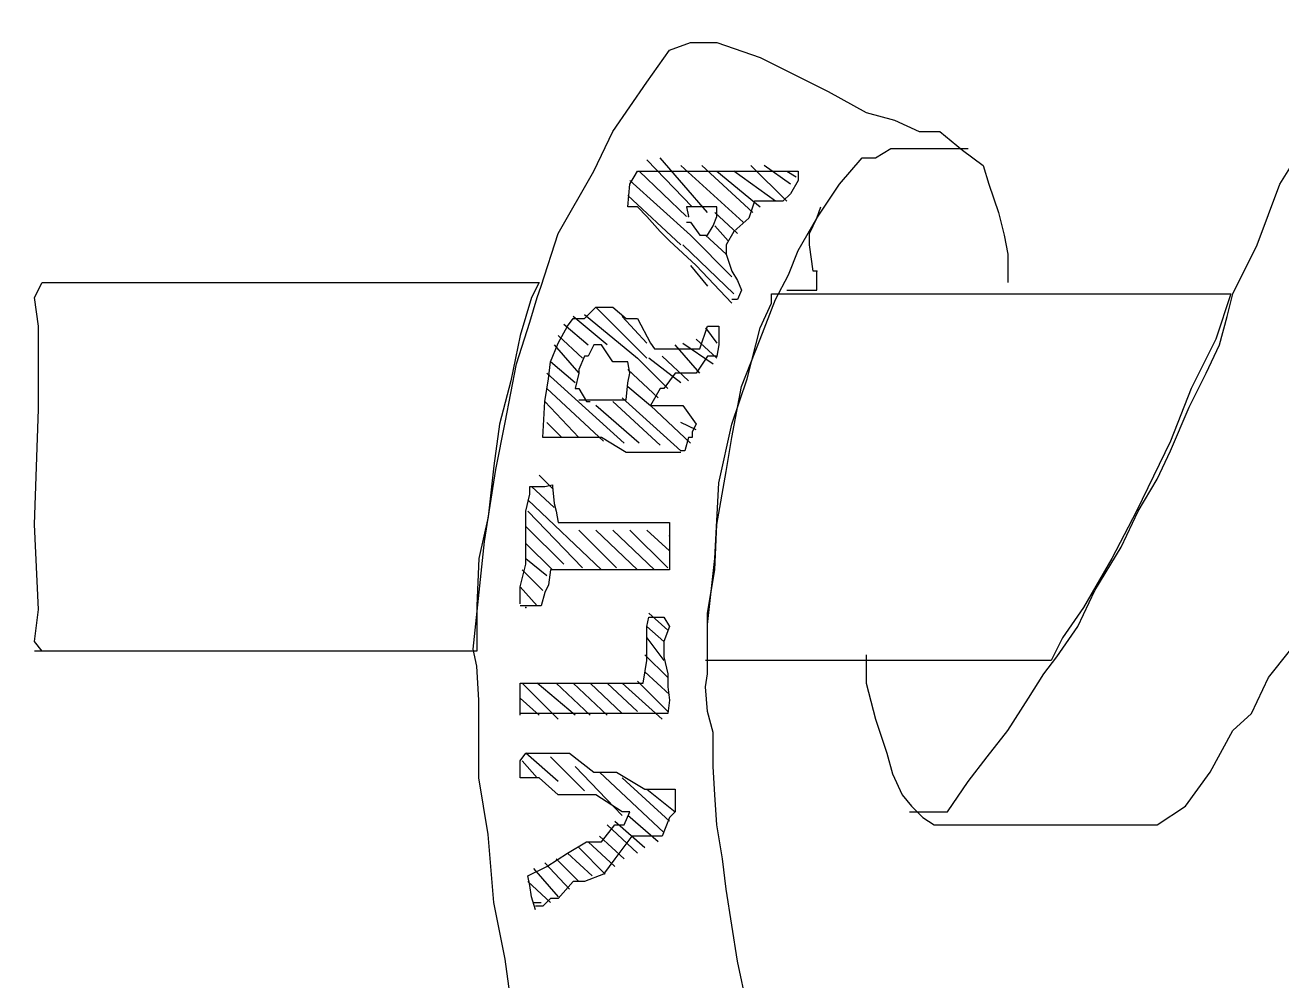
# Model space of a CAD drawing. Extents: x 731154 to 731744, y 4380181 to 4381208.
# Drawn here: x 731186.57 to 731193.22, y 4381048.42 to 4381053.48 of the extents above; entities that cross this region are included whole.
import ezdxf

# ---------------------------------------------------------------- set-up
doc = ezdxf.new("R2010")
doc.units = 0
doc.layers.get('0').update_dxf_attribs({"linetype": 'CONTINUOUS'})

msp = doc.modelspace()

# ---------------------------------------------------------------- linework, layer by layer
at = {"color": 0, "linetype": 'CONTINUOUS'}
for p, q in [((731189.98, 4381053.35), (731190.09, 4381053.39)), ((731189.98, 4381053.35), (731190.09, 4381053.39)), ((731190.09, 4381053.39), (731190.23, 4381053.39)), ((731190.09, 4381053.39), (731190.23, 4381053.39)), ((731190.23, 4381053.39), (731190.46, 4381053.31)), ((731190.23, 4381053.39), (731190.46, 4381053.31)), ((731189.86, 4381053.18), (731189.98, 4381053.35)), ((731189.86, 4381053.18), (731189.98, 4381053.35)), ((731190.46, 4381053.31), (731190.82, 4381053.13)), ((731190.46, 4381053.31), (731190.82, 4381053.13)), ((731189.68, 4381052.92), (731189.86, 4381053.18)), ((731189.68, 4381052.92), (731189.86, 4381053.18)), ((731190.82, 4381053.13), (731191.02, 4381053.02)), ((731190.82, 4381053.13), (731191.02, 4381053.02)), ((731191.02, 4381053.02), (731191.17, 4381052.98)), ((731191.02, 4381053.02), (731191.17, 4381052.98)), ((731189.58, 4381052.71), (731189.68, 4381052.92)), ((731189.58, 4381052.71), (731189.68, 4381052.92)), ((731191.17, 4381052.98), (731191.3, 4381052.92)), ((731191.17, 4381052.98), (731191.3, 4381052.92)), ((731191.3, 4381052.92), (731191.41, 4381052.92)), ((731191.3, 4381052.92), (731191.41, 4381052.92)), ((731191.41, 4381052.92), (731191.53, 4381052.82)), ((731191.41, 4381052.92), (731191.53, 4381052.82)), ((731193.21, 4381052.64), (731193.42, 4381052.98)), ((731193.21, 4381052.64), (731193.42, 4381052.98)), ((731191.07, 4381052.78), (731191.15, 4381052.83)), ((731191.07, 4381052.78), (731191.15, 4381052.83)), ((731191.15, 4381052.83), (731191.2, 4381052.83)), ((731191.15, 4381052.83), (731191.2, 4381052.83)), ((731191.2, 4381052.83), (731191.26, 4381052.83)), ((731191.2, 4381052.83), (731191.26, 4381052.83)), ((731191.26, 4381052.83), (731191.33, 4381052.83)), ((731191.26, 4381052.83), (731191.33, 4381052.83)), ((731191.33, 4381052.83), (731191.41, 4381052.83)), ((731191.33, 4381052.83), (731191.41, 4381052.83)), ((731191.41, 4381052.83), (731191.48, 4381052.83)), ((731191.41, 4381052.83), (731191.48, 4381052.83)), ((731191.48, 4381052.83), (731191.56, 4381052.83)), ((731191.48, 4381052.83), (731191.56, 4381052.83)), ((731191.53, 4381052.82), (731191.64, 4381052.74)), ((731191.53, 4381052.82), (731191.64, 4381052.74)), ((731189.86, 4381052.77), (731190.1, 4381052.52)), ((731189.86, 4381052.77), (731190.1, 4381052.52)), ((731190.18, 4381052.49), (731189.93, 4381052.78)), ((731190.18, 4381052.49), (731189.93, 4381052.78)), ((731190.04, 4381052.74), (731190.37, 4381052.44)), ((731190.04, 4381052.74), (731190.37, 4381052.44)), ((731190.42, 4381052.49), (731190.15, 4381052.74)), ((731190.42, 4381052.49), (731190.15, 4381052.74)), ((731190.41, 4381052.74), (731190.6, 4381052.55)), ((731190.41, 4381052.74), (731190.6, 4381052.55)), ((731190.62, 4381052.64), (731190.48, 4381052.74)), ((731190.62, 4381052.64), (731190.48, 4381052.74)), ((731190.88, 4381052.64), (731191, 4381052.78)), ((731190.88, 4381052.64), (731191, 4381052.78)), ((731191, 4381052.78), (731191.07, 4381052.78)), ((731191, 4381052.78), (731191.07, 4381052.78)), ((731191.64, 4381052.74), (731191.67, 4381052.64)), ((731191.64, 4381052.74), (731191.67, 4381052.64)), ((731189.39, 4381052.38), (731189.58, 4381052.71)), ((731189.39, 4381052.38), (731189.58, 4381052.71)), ((731189.77, 4381052.64), (731189.81, 4381052.71)), ((731189.77, 4381052.64), (731189.81, 4381052.71)), ((731189.77, 4381052.66), (731190.09, 4381052.37)), ((731189.77, 4381052.66), (731190.09, 4381052.37)), ((731189.81, 4381052.71), (731189.85, 4381052.71)), ((731189.81, 4381052.71), (731189.85, 4381052.71)), ((731190.07, 4381052.47), (731189.82, 4381052.71)), ((731190.07, 4381052.47), (731189.82, 4381052.71)), ((731189.85, 4381052.71), (731190.01, 4381052.71)), ((731189.85, 4381052.71), (731190.01, 4381052.71)), ((731190.01, 4381052.71), (731190.1, 4381052.71)), ((731190.01, 4381052.71), (731190.1, 4381052.71)), ((731190.1, 4381052.71), (731190.22, 4381052.71)), ((731190.1, 4381052.71), (731190.22, 4381052.71)), ((731190.22, 4381052.71), (731190.31, 4381052.71)), ((731190.22, 4381052.71), (731190.31, 4381052.71)), ((731190.23, 4381052.71), (731190.46, 4381052.52)), ((731190.23, 4381052.71), (731190.46, 4381052.52)), ((731190.31, 4381052.71), (731190.41, 4381052.71)), ((731190.31, 4381052.71), (731190.41, 4381052.71)), ((731190.54, 4381052.55), (731190.32, 4381052.71)), ((731190.54, 4381052.55), (731190.32, 4381052.71)), ((731190.41, 4381052.71), (731190.46, 4381052.71)), ((731190.41, 4381052.71), (731190.46, 4381052.71)), ((731190.46, 4381052.71), (731190.54, 4381052.71)), ((731190.46, 4381052.71), (731190.54, 4381052.71)), ((731190.54, 4381052.71), (731190.58, 4381052.71)), ((731190.54, 4381052.71), (731190.58, 4381052.71)), ((731190.58, 4381052.71), (731190.66, 4381052.71)), ((731190.58, 4381052.71), (731190.66, 4381052.71)), ((731190.6, 4381052.71), (731190.65, 4381052.68)), ((731190.6, 4381052.71), (731190.65, 4381052.68)), ((731190.66, 4381052.66), (731190.62, 4381052.59)), ((731190.66, 4381052.66), (731190.62, 4381052.59)), ((731190.66, 4381052.71), (731190.66, 4381052.66)), ((731190.66, 4381052.71), (731190.66, 4381052.66)), ((731189.76, 4381052.52), (731189.77, 4381052.64)), ((731189.76, 4381052.52), (731189.77, 4381052.64)), ((731190.62, 4381052.59), (731190.58, 4381052.55)), ((731190.62, 4381052.59), (731190.58, 4381052.55)), ((731190.76, 4381052.46), (731190.88, 4381052.64)), ((731190.76, 4381052.46), (731190.88, 4381052.64)), ((731191.67, 4381052.64), (731191.72, 4381052.49)), ((731191.67, 4381052.64), (731191.72, 4381052.49)), ((731193.09, 4381052.32), (731193.21, 4381052.64)), ((731193.09, 4381052.32), (731193.21, 4381052.64)), ((731190.04, 4381052.32), (731189.76, 4381052.58)), ((731190.04, 4381052.32), (731189.76, 4381052.58)), ((731189.81, 4381052.52), (731189.76, 4381052.52)), ((731189.81, 4381052.52), (731189.76, 4381052.52)), ((731189.86, 4381052.47), (731189.81, 4381052.52)), ((731189.86, 4381052.47), (731189.81, 4381052.52)), ((731190.08, 4381052.52), (731190.07, 4381052.52)), ((731190.07, 4381052.52), (731190.08, 4381052.47)), ((731190.08, 4381052.52), (731190.07, 4381052.52)), ((731190.07, 4381052.52), (731190.08, 4381052.47)), ((731190.12, 4381052.52), (731190.08, 4381052.52)), ((731190.12, 4381052.52), (731190.08, 4381052.52)), ((731190.18, 4381052.52), (731190.12, 4381052.52)), ((731190.18, 4381052.52), (731190.12, 4381052.52)), ((731190.23, 4381052.52), (731190.18, 4381052.52)), ((731190.23, 4381052.52), (731190.18, 4381052.52)), ((731190.23, 4381052.47), (731190.23, 4381052.52)), ((731190.23, 4381052.47), (731190.23, 4381052.52)), ((731190.43, 4381052.55), (731190.4, 4381052.46)), ((731190.43, 4381052.55), (731190.4, 4381052.46)), ((731190.48, 4381052.55), (731190.43, 4381052.55)), ((731190.48, 4381052.55), (731190.43, 4381052.55)), ((731190.55, 4381052.55), (731190.48, 4381052.55)), ((731190.55, 4381052.55), (731190.48, 4381052.55)), ((731190.58, 4381052.55), (731190.55, 4381052.55)), ((731190.58, 4381052.55), (731190.55, 4381052.55)), ((731190.76, 4381052.46), (731190.78, 4381052.52)), ((731190.76, 4381052.46), (731190.78, 4381052.52)), ((731189.93, 4381052.39), (731189.86, 4381052.47)), ((731189.93, 4381052.39), (731189.86, 4381052.47)), ((731190.21, 4381052.42), (731190.23, 4381052.47)), ((731190.21, 4381052.42), (731190.23, 4381052.47)), ((731190.34, 4381052.38), (731190.22, 4381052.49)), ((731190.34, 4381052.38), (731190.22, 4381052.49)), ((731190.4, 4381052.46), (731190.32, 4381052.39)), ((731190.4, 4381052.46), (731190.32, 4381052.39)), ((731190.66, 4381052.29), (731190.76, 4381052.46)), ((731190.66, 4381052.29), (731190.76, 4381052.46)), ((731190.72, 4381052.38), (731190.76, 4381052.46)), ((731190.72, 4381052.38), (731190.76, 4381052.46)), ((731191.72, 4381052.49), (731191.75, 4381052.37)), ((731191.72, 4381052.49), (731191.75, 4381052.37)), ((731189.98, 4381052.34), (731189.93, 4381052.39)), ((731189.98, 4381052.34), (731189.93, 4381052.39)), ((731190.07, 4381052.44), (731190.09, 4381052.44)), ((731190.07, 4381052.44), (731190.09, 4381052.44)), ((731190.09, 4381052.44), (731190.14, 4381052.37)), ((731190.09, 4381052.44), (731190.14, 4381052.37)), ((731190.18, 4381052.37), (731190.21, 4381052.42)), ((731190.18, 4381052.37), (731190.21, 4381052.42)), ((731190.22, 4381052.42), (731190.29, 4381052.34)), ((731190.22, 4381052.42), (731190.29, 4381052.34)), ((731190.32, 4381052.39), (731190.28, 4381052.32)), ((731190.32, 4381052.39), (731190.28, 4381052.32)), ((731189.3, 4381052.1), (731189.39, 4381052.38)), ((731189.3, 4381052.1), (731189.39, 4381052.38)), ((731190.12, 4381052.21), (731189.98, 4381052.34)), ((731190.12, 4381052.21), (731189.98, 4381052.34)), ((731190.32, 4381052.06), (731190.05, 4381052.32)), ((731190.32, 4381052.06), (731190.05, 4381052.32)), ((731190.09, 4381052.37), (731190.31, 4381052.15)), ((731190.09, 4381052.37), (731190.31, 4381052.15)), ((731190.14, 4381052.37), (731190.18, 4381052.37)), ((731190.14, 4381052.37), (731190.18, 4381052.37)), ((731190.28, 4381052.27), (731190.17, 4381052.37)), ((731190.28, 4381052.27), (731190.17, 4381052.37)), ((731190.28, 4381052.32), (731190.28, 4381052.27)), ((731190.28, 4381052.32), (731190.28, 4381052.27)), ((731190.72, 4381052.32), (731190.72, 4381052.38)), ((731190.72, 4381052.32), (731190.72, 4381052.38)), ((731190.74, 4381052.18), (731190.72, 4381052.32)), ((731190.74, 4381052.18), (731190.72, 4381052.32)), ((731191.75, 4381052.37), (731191.77, 4381052.27)), ((731191.75, 4381052.37), (731191.77, 4381052.27)), ((731192.96, 4381052.06), (731193.09, 4381052.32)), ((731192.96, 4381052.06), (731193.09, 4381052.32)), ((731190.28, 4381052.27), (731190.31, 4381052.18)), ((731190.28, 4381052.27), (731190.31, 4381052.18)), ((731190.61, 4381052.16), (731190.66, 4381052.29)), ((731190.61, 4381052.16), (731190.66, 4381052.29)), ((731191.77, 4381052.27), (731191.77, 4381052.18)), ((731191.77, 4381052.27), (731191.77, 4381052.18)), ((731190.09, 4381052.21), (731190.18, 4381052.1)), ((731190.09, 4381052.21), (731190.18, 4381052.1)), ((731190.31, 4381052.01), (731190.12, 4381052.21)), ((731190.31, 4381052.01), (731190.12, 4381052.21)), ((731186.62, 4381052.04), (731186.66, 4381052.12)), ((731186.62, 4381052.04), (731186.66, 4381052.12)), ((731186.66, 4381052.12), (731186.86, 4381052.12)), ((731186.66, 4381052.12), (731186.86, 4381052.12)), ((731186.86, 4381052.12), (731187.6, 4381052.12)), ((731186.86, 4381052.12), (731187.6, 4381052.12)), ((731187.6, 4381052.12), (731188.55, 4381052.12)), ((731187.6, 4381052.12), (731188.55, 4381052.12)), ((731188.55, 4381052.12), (731188.97, 4381052.12)), ((731188.55, 4381052.12), (731188.97, 4381052.12)), ((731188.97, 4381052.12), (731189.29, 4381052.12)), ((731188.97, 4381052.12), (731189.29, 4381052.12)), ((731189.29, 4381052.12), (731189.25, 4381052.04)), ((731189.29, 4381052.12), (731189.25, 4381052.04)), ((731190.31, 4381052.18), (731190.34, 4381052.13)), ((731190.31, 4381052.18), (731190.34, 4381052.13)), ((731190.34, 4381052.13), (731190.36, 4381052.08)), ((731190.34, 4381052.13), (731190.36, 4381052.08)), ((731190.54, 4381052.03), (731190.61, 4381052.16)), ((731190.54, 4381052.03), (731190.61, 4381052.16)), ((731190.76, 4381052.18), (731190.74, 4381052.18)), ((731190.76, 4381052.18), (731190.74, 4381052.18)), ((731190.76, 4381052.08), (731190.76, 4381052.18)), ((731190.76, 4381052.08), (731190.76, 4381052.18)), ((731191.77, 4381052.18), (731191.77, 4381052.12)), ((731191.77, 4381052.18), (731191.77, 4381052.12)), ((731189.28, 4381052.04), (731189.3, 4381052.1)), ((731189.28, 4381052.04), (731189.3, 4381052.1)), ((731190.36, 4381052.08), (731190.34, 4381052.03)), ((731190.36, 4381052.08), (731190.34, 4381052.03)), ((731190.52, 4381052.01), (731190.52, 4381052.06)), ((731190.52, 4381052.06), (731190.55, 4381052.06)), ((731190.52, 4381052.01), (731190.52, 4381052.06)), ((731190.52, 4381052.06), (731190.55, 4381052.06)), ((731190.55, 4381052.06), (731190.65, 4381052.06)), ((731190.55, 4381052.06), (731190.65, 4381052.06)), ((731190.6, 4381052.08), (731190.66, 4381052.08)), ((731190.6, 4381052.08), (731190.66, 4381052.08)), ((731190.65, 4381052.06), (731190.78, 4381052.06)), ((731190.65, 4381052.06), (731190.78, 4381052.06)), ((731190.66, 4381052.08), (731190.74, 4381052.08)), ((731190.66, 4381052.08), (731190.74, 4381052.08)), ((731190.74, 4381052.08), (731190.76, 4381052.08)), ((731190.74, 4381052.08), (731190.76, 4381052.08)), ((731190.78, 4381052.06), (731191.07, 4381052.06)), ((731190.78, 4381052.06), (731191.07, 4381052.06)), ((731191.07, 4381052.06), (731191.29, 4381052.06)), ((731191.07, 4381052.06), (731191.29, 4381052.06)), ((731191.29, 4381052.06), (731191.53, 4381052.06)), ((731191.29, 4381052.06), (731191.53, 4381052.06)), ((731191.53, 4381052.06), (731191.68, 4381052.06)), ((731191.53, 4381052.06), (731191.68, 4381052.06)), ((731191.68, 4381052.06), (731191.82, 4381052.06)), ((731191.68, 4381052.06), (731191.82, 4381052.06)), ((731191.82, 4381052.06), (731192.12, 4381052.06)), ((731191.82, 4381052.06), (731192.12, 4381052.06)), ((731192.12, 4381052.06), (731192.37, 4381052.06)), ((731192.12, 4381052.06), (731192.37, 4381052.06)), ((731192.37, 4381052.06), (731192.56, 4381052.06)), ((731192.37, 4381052.06), (731192.56, 4381052.06)), ((731192.56, 4381052.06), (731192.7, 4381052.06)), ((731192.56, 4381052.06), (731192.7, 4381052.06)), ((731192.7, 4381052.06), (731192.84, 4381052.06)), ((731192.7, 4381052.06), (731192.84, 4381052.06)), ((731192.84, 4381052.06), (731192.93, 4381052.06)), ((731192.84, 4381052.06), (731192.93, 4381052.06)), ((731192.95, 4381052.06), (731192.87, 4381051.82)), ((731192.95, 4381052.06), (731192.87, 4381051.82)), ((731192.93, 4381052.06), (731192.95, 4381052.06)), ((731192.93, 4381051.94), (731192.96, 4381052.06)), ((731192.93, 4381052.06), (731192.95, 4381052.06)), ((731192.93, 4381051.94), (731192.96, 4381052.06)), ((731186.64, 4381051.89), (731186.62, 4381052.04)), ((731186.64, 4381051.89), (731186.62, 4381052.04)), ((731189.25, 4381052.04), (731189.19, 4381051.84)), ((731189.25, 4381052.04), (731189.19, 4381051.84)), ((731189.24, 4381051.91), (731189.28, 4381052.04)), ((731189.24, 4381051.91), (731189.28, 4381052.04)), ((731189.53, 4381051.93), (731189.59, 4381051.99)), ((731189.53, 4381051.93), (731189.59, 4381051.99)), ((731189.59, 4381051.99), (731189.68, 4381051.99)), ((731189.86, 4381051.72), (731189.59, 4381051.99)), ((731189.59, 4381051.99), (731189.68, 4381051.99)), ((731189.86, 4381051.72), (731189.59, 4381051.99)), ((731189.68, 4381051.99), (731189.75, 4381051.93)), ((731189.68, 4381051.99), (731189.75, 4381051.93)), ((731190.34, 4381052.03), (731190.31, 4381052.03)), ((731190.34, 4381052.03), (731190.31, 4381052.03)), ((731190.46, 4381051.82), (731190.54, 4381052.03)), ((731190.46, 4381051.82), (731190.54, 4381052.03)), ((731190.46, 4381051.88), (731190.52, 4381052.01)), ((731190.46, 4381051.88), (731190.52, 4381052.01)), ((731189.44, 4381051.89), (731189.47, 4381051.93)), ((731189.44, 4381051.89), (731189.47, 4381051.93)), ((731189.65, 4381051.79), (731189.47, 4381051.94)), ((731189.65, 4381051.79), (731189.47, 4381051.94)), ((731189.47, 4381051.93), (731189.53, 4381051.93)), ((731189.47, 4381051.93), (731189.53, 4381051.93)), ((731189.53, 4381051.95), (731189.81, 4381051.72)), ((731189.53, 4381051.95), (731189.81, 4381051.72)), ((731189.73, 4381051.94), (731189.86, 4381051.8)), ((731189.73, 4381051.94), (731189.86, 4381051.8)), ((731189.75, 4381051.93), (731189.81, 4381051.93)), ((731189.75, 4381051.93), (731189.81, 4381051.93)), ((731189.81, 4381051.93), (731189.88, 4381051.8)), ((731189.81, 4381051.93), (731189.88, 4381051.8)), ((731192.89, 4381051.79), (731192.93, 4381051.94)), ((731192.89, 4381051.79), (731192.93, 4381051.94)), ((731186.64, 4381051.45), (731186.64, 4381051.89)), ((731186.64, 4381051.45), (731186.64, 4381051.89)), ((731189.17, 4381051.69), (731189.24, 4381051.91)), ((731189.17, 4381051.69), (731189.24, 4381051.91)), ((731189.39, 4381051.8), (731189.44, 4381051.89)), ((731189.39, 4381051.8), (731189.44, 4381051.89)), ((731189.42, 4381051.9), (731189.55, 4381051.79)), ((731189.42, 4381051.9), (731189.55, 4381051.79)), ((731190.14, 4381051.77), (731190.18, 4381051.89)), ((731190.14, 4381051.77), (731190.18, 4381051.89)), ((731190.17, 4381051.88), (731190.23, 4381051.8)), ((731190.17, 4381051.88), (731190.23, 4381051.8)), ((731190.18, 4381051.89), (731190.22, 4381051.89)), ((731190.18, 4381051.89), (731190.22, 4381051.89)), ((731190.22, 4381051.89), (731190.24, 4381051.89)), ((731190.22, 4381051.89), (731190.24, 4381051.89)), ((731190.24, 4381051.89), (731190.24, 4381051.79)), ((731190.24, 4381051.89), (731190.24, 4381051.79)), ((731190.39, 4381051.61), (731190.46, 4381051.88)), ((731190.39, 4381051.61), (731190.46, 4381051.88)), ((731189.19, 4381051.84), (731189.14, 4381051.6)), ((731189.19, 4381051.84), (731189.14, 4381051.6)), ((731189.35, 4381051.7), (731189.39, 4381051.8)), ((731189.35, 4381051.7), (731189.39, 4381051.8)), ((731189.37, 4381051.79), (731189.5, 4381051.64)), ((731189.37, 4381051.79), (731189.5, 4381051.64)), ((731189.52, 4381051.72), (731189.39, 4381051.84)), ((731189.52, 4381051.72), (731189.39, 4381051.84)), ((731189.58, 4381051.79), (731189.55, 4381051.73)), ((731189.58, 4381051.79), (731189.55, 4381051.73)), ((731189.62, 4381051.79), (731189.58, 4381051.79)), ((731189.62, 4381051.79), (731189.58, 4381051.79)), ((731189.68, 4381051.7), (731189.62, 4381051.79)), ((731189.68, 4381051.7), (731189.62, 4381051.79)), ((731189.88, 4381051.8), (731189.9, 4381051.77)), ((731189.88, 4381051.8), (731189.9, 4381051.77)), ((731190.14, 4381051.64), (731190.01, 4381051.79)), ((731190.14, 4381051.64), (731190.01, 4381051.79)), ((731190.05, 4381051.8), (731190.21, 4381051.69)), ((731190.05, 4381051.8), (731190.21, 4381051.69)), ((731190.23, 4381051.72), (731190.12, 4381051.82)), ((731190.23, 4381051.72), (731190.12, 4381051.82)), ((731190.24, 4381051.79), (731190.23, 4381051.73)), ((731190.24, 4381051.79), (731190.23, 4381051.73)), ((731190.36, 4381051.57), (731190.46, 4381051.82)), ((731190.36, 4381051.57), (731190.46, 4381051.82)), ((731192.87, 4381051.82), (731192.74, 4381051.56)), ((731192.87, 4381051.82), (731192.74, 4381051.56)), ((731192.82, 4381051.64), (731192.89, 4381051.79)), ((731192.82, 4381051.64), (731192.89, 4381051.79)), ((731189.53, 4381051.73), (731189.5, 4381051.66)), ((731189.53, 4381051.73), (731189.5, 4381051.66)), ((731189.55, 4381051.73), (731189.53, 4381051.73)), ((731189.55, 4381051.73), (731189.53, 4381051.73)), ((731189.9, 4381051.77), (731189.94, 4381051.77)), ((731189.9, 4381051.77), (731189.94, 4381051.77)), ((731189.94, 4381051.77), (731190.02, 4381051.77)), ((731189.94, 4381051.77), (731190.02, 4381051.77)), ((731189.94, 4381051.73), (731190.08, 4381051.6)), ((731189.94, 4381051.73), (731190.08, 4381051.6)), ((731190.02, 4381051.77), (731190.09, 4381051.77)), ((731190.02, 4381051.77), (731190.09, 4381051.77)), ((731190.09, 4381051.77), (731190.14, 4381051.77)), ((731190.09, 4381051.77), (731190.14, 4381051.77)), ((731190.18, 4381051.73), (731190.12, 4381051.64)), ((731190.18, 4381051.73), (731190.12, 4381051.64)), ((731190.23, 4381051.73), (731190.18, 4381051.73)), ((731190.23, 4381051.73), (731190.18, 4381051.73)), ((731189.11, 4381051.38), (731189.17, 4381051.69)), ((731189.11, 4381051.38), (731189.17, 4381051.69)), ((731189.34, 4381051.61), (731189.35, 4381051.7)), ((731189.34, 4381051.61), (731189.35, 4381051.7)), ((731189.48, 4381051.59), (731189.35, 4381051.7)), ((731189.48, 4381051.59), (731189.35, 4381051.7)), ((731189.5, 4381051.66), (731189.5, 4381051.64)), ((731189.5, 4381051.66), (731189.5, 4381051.64)), ((731189.73, 4381051.7), (731189.68, 4381051.7)), ((731189.73, 4381051.7), (731189.68, 4381051.7)), ((731189.76, 4381051.7), (731189.73, 4381051.7)), ((731189.76, 4381051.7), (731189.73, 4381051.7)), ((731189.77, 4381051.64), (731189.76, 4381051.7)), ((731189.77, 4381051.64), (731189.76, 4381051.7)), ((731189.92, 4381051.51), (731189.76, 4381051.66)), ((731189.92, 4381051.51), (731189.76, 4381051.66)), ((731189.81, 4381051.72), (731189.97, 4381051.56)), ((731189.81, 4381051.72), (731189.97, 4381051.56)), ((731190.04, 4381051.59), (731189.87, 4381051.72)), ((731190.04, 4381051.59), (731189.87, 4381051.72)), ((731189.14, 4381051.6), (731189.08, 4381051.37)), ((731189.14, 4381051.6), (731189.08, 4381051.37)), ((731189.32, 4381051.49), (731189.34, 4381051.61)), ((731189.32, 4381051.49), (731189.34, 4381051.61)), ((731189.33, 4381051.64), (731189.74, 4381051.27)), ((731189.33, 4381051.64), (731189.74, 4381051.27)), ((731189.5, 4381051.64), (731189.48, 4381051.56)), ((731189.5, 4381051.64), (731189.48, 4381051.56)), ((731189.75, 4381051.5), (731189.76, 4381051.59)), ((731189.75, 4381051.5), (731189.76, 4381051.59)), ((731189.76, 4381051.59), (731189.77, 4381051.64)), ((731189.76, 4381051.59), (731189.77, 4381051.64)), ((731190.01, 4381051.64), (731189.95, 4381051.56)), ((731190.01, 4381051.64), (731189.95, 4381051.56)), ((731190.05, 4381051.64), (731190.01, 4381051.64)), ((731190.05, 4381051.64), (731190.01, 4381051.64)), ((731190.12, 4381051.64), (731190.05, 4381051.64)), ((731190.12, 4381051.64), (731190.05, 4381051.64)), ((731190.31, 4381051.37), (731190.39, 4381051.61)), ((731190.31, 4381051.37), (731190.39, 4381051.61)), ((731192.73, 4381051.46), (731192.82, 4381051.64)), ((731192.73, 4381051.46), (731192.82, 4381051.64)), ((731189.63, 4381051.28), (731189.33, 4381051.56)), ((731189.63, 4381051.28), (731189.33, 4381051.56)), ((731189.48, 4381051.56), (731189.5, 4381051.56)), ((731189.48, 4381051.56), (731189.5, 4381051.56)), ((731189.5, 4381051.56), (731189.54, 4381051.49)), ((731189.5, 4381051.56), (731189.54, 4381051.49)), ((731189.76, 4381051.57), (731189.88, 4381051.47)), ((731189.76, 4381051.57), (731189.88, 4381051.47)), ((731189.93, 4381051.56), (731189.88, 4381051.47)), ((731189.93, 4381051.56), (731189.88, 4381051.47)), ((731189.95, 4381051.56), (731189.93, 4381051.56)), ((731189.95, 4381051.56), (731189.93, 4381051.56)), ((731190.31, 4381051.3), (731190.36, 4381051.57)), ((731190.31, 4381051.3), (731190.36, 4381051.57)), ((731192.74, 4381051.56), (731192.63, 4381051.28)), ((731192.74, 4381051.56), (731192.63, 4381051.28)), ((731189.31, 4381051.3), (731189.32, 4381051.49)), ((731189.31, 4381051.3), (731189.32, 4381051.49)), ((731189.32, 4381051.49), (731189.5, 4381051.3)), ((731189.32, 4381051.49), (731189.5, 4381051.3)), ((731189.5, 4381051.5), (731189.58, 4381051.5)), ((731189.5, 4381051.5), (731189.58, 4381051.5)), ((731189.54, 4381051.49), (731189.56, 4381051.49)), ((731189.54, 4381051.49), (731189.56, 4381051.49)), ((731189.58, 4381051.5), (731189.65, 4381051.5)), ((731189.58, 4381051.5), (731189.65, 4381051.5)), ((731189.82, 4381051.27), (731189.59, 4381051.47)), ((731189.82, 4381051.27), (731189.59, 4381051.47)), ((731189.65, 4381051.5), (731189.7, 4381051.5)), ((731189.65, 4381051.5), (731189.7, 4381051.5)), ((731189.68, 4381051.49), (731189.93, 4381051.26)), ((731189.68, 4381051.49), (731189.93, 4381051.26)), ((731189.7, 4381051.5), (731189.75, 4381051.5)), ((731189.7, 4381051.5), (731189.75, 4381051.5)), ((731190.04, 4381051.23), (731189.73, 4381051.51)), ((731190.04, 4381051.23), (731189.73, 4381051.51)), ((731189.88, 4381051.47), (731189.93, 4381051.47)), ((731189.88, 4381051.47), (731190.09, 4381051.27)), ((731189.88, 4381051.47), (731189.93, 4381051.47)), ((731189.88, 4381051.47), (731190.09, 4381051.27)), ((731189.93, 4381051.47), (731189.98, 4381051.47)), ((731189.93, 4381051.47), (731189.98, 4381051.47)), ((731189.98, 4381051.47), (731190.05, 4381051.47)), ((731189.98, 4381051.47), (731190.05, 4381051.47)), ((731190.05, 4381051.47), (731190.12, 4381051.37)), ((731190.05, 4381051.47), (731190.12, 4381051.37)), ((731192.63, 4381051.23), (731192.73, 4381051.46)), ((731192.63, 4381051.23), (731192.73, 4381051.46)), ((731186.62, 4381050.84), (731186.64, 4381051.45)), ((731186.62, 4381050.84), (731186.64, 4381051.45)), ((731189.08, 4381051.37), (731189.05, 4381051.15)), ((731189.08, 4381051.37), (731189.05, 4381051.15)), ((731189.06, 4381051.13), (731189.11, 4381051.38)), ((731189.06, 4381051.13), (731189.11, 4381051.38)), ((731189.41, 4381051.3), (731189.33, 4381051.38)), ((731189.41, 4381051.3), (731189.33, 4381051.38)), ((731190.12, 4381051.34), (731190.04, 4381051.38)), ((731190.12, 4381051.34), (731190.04, 4381051.38)), ((731190.12, 4381051.37), (731190.1, 4381051.33)), ((731190.12, 4381051.37), (731190.1, 4381051.33)), ((731190.1, 4381051.33), (731190.1, 4381051.3)), ((731190.1, 4381051.33), (731190.1, 4381051.3)), ((731190.24, 4381051.06), (731190.31, 4381051.37)), ((731190.24, 4381051.06), (731190.31, 4381051.37)), ((731189.34, 4381051.3), (731189.31, 4381051.3)), ((731189.34, 4381051.3), (731189.31, 4381051.3)), ((731189.41, 4381051.3), (731189.34, 4381051.3)), ((731189.41, 4381051.3), (731189.34, 4381051.3)), ((731189.42, 4381051.3), (731189.41, 4381051.3)), ((731189.42, 4381051.3), (731189.41, 4381051.3)), ((731189.5, 4381051.3), (731189.42, 4381051.3)), ((731189.5, 4381051.3), (731189.42, 4381051.3)), ((731189.62, 4381051.3), (731189.5, 4381051.3)), ((731189.62, 4381051.3), (731189.5, 4381051.3)), ((731189.75, 4381051.22), (731189.62, 4381051.3)), ((731189.75, 4381051.22), (731189.62, 4381051.3)), ((731190.08, 4381051.3), (731190.06, 4381051.23)), ((731190.08, 4381051.3), (731190.06, 4381051.23)), ((731190.1, 4381051.3), (731190.08, 4381051.3)), ((731190.1, 4381051.3), (731190.08, 4381051.3)), ((731190.28, 4381051.12), (731190.31, 4381051.3)), ((731190.28, 4381051.12), (731190.31, 4381051.3)), ((731192.63, 4381051.28), (731192.45, 4381050.91)), ((731192.63, 4381051.28), (731192.45, 4381050.91)), ((731189.84, 4381051.22), (731189.75, 4381051.22)), ((731189.84, 4381051.22), (731189.75, 4381051.22)), ((731189.9, 4381051.22), (731189.84, 4381051.22)), ((731189.9, 4381051.22), (731189.84, 4381051.22)), ((731189.95, 4381051.22), (731189.9, 4381051.22)), ((731189.95, 4381051.22), (731189.9, 4381051.22)), ((731190.04, 4381051.22), (731189.95, 4381051.22)), ((731190.04, 4381051.22), (731189.95, 4381051.22)), ((731190.06, 4381051.23), (731190.04, 4381051.23)), ((731190.06, 4381051.23), (731190.04, 4381051.23)), ((731192.56, 4381051.08), (731192.63, 4381051.23)), ((731192.56, 4381051.08), (731192.63, 4381051.23)), ((731189, 4381050.75), (731189.06, 4381051.13)), ((731189, 4381050.75), (731189.06, 4381051.13)), ((731189.05, 4381051.15), (731189.02, 4381050.88)), ((731189.05, 4381051.15), (731189.02, 4381050.88)), ((731189.29, 4381051.1), (731189.36, 4381051.03)), ((731189.29, 4381051.1), (731189.36, 4381051.03)), ((731190.22, 4381050.66), (731190.24, 4381051.06)), ((731190.22, 4381050.66), (731190.24, 4381051.06)), ((731190.23, 4381050.84), (731190.28, 4381051.12)), ((731190.23, 4381050.84), (731190.28, 4381051.12)), ((731192.46, 4381050.91), (731192.56, 4381051.08)), ((731192.46, 4381050.91), (731192.56, 4381051.08)), ((731189.22, 4381050.91), (731189.24, 4381051)), ((731189.22, 4381050.91), (731189.24, 4381051)), ((731189.24, 4381051), (731189.24, 4381051.04)), ((731189.24, 4381051.04), (731189.26, 4381051.04)), ((731189.24, 4381051), (731189.24, 4381051.04)), ((731189.24, 4381051.04), (731189.26, 4381051.04)), ((731189.37, 4381050.93), (731189.25, 4381051.04)), ((731189.37, 4381050.93), (731189.25, 4381051.04)), ((731189.26, 4381051.04), (731189.29, 4381051.04)), ((731189.26, 4381051.04), (731189.29, 4381051.04)), ((731189.29, 4381051.04), (731189.32, 4381051.04)), ((731189.29, 4381051.04), (731189.32, 4381051.04)), ((731189.32, 4381051.04), (731189.36, 4381051.05)), ((731189.32, 4381051.04), (731189.36, 4381051.05)), ((731189.36, 4381051.05), (731189.36, 4381051.04)), ((731189.36, 4381051.05), (731189.36, 4381051.04)), ((731189.36, 4381051.04), (731189.37, 4381050.95)), ((731189.36, 4381051.04), (731189.37, 4381050.95)), ((731189.23, 4381050.97), (731189.62, 4381050.6)), ((731189.23, 4381050.97), (731189.62, 4381050.6)), ((731189.37, 4381050.95), (731189.38, 4381050.91)), ((731189.37, 4381050.95), (731189.38, 4381050.91)), ((731189.02, 4381050.88), (731188.97, 4381050.66)), ((731189.02, 4381050.88), (731188.97, 4381050.66)), ((731189.22, 4381050.78), (731189.22, 4381050.91)), ((731189.22, 4381050.78), (731189.22, 4381050.91)), ((731189.52, 4381050.61), (731189.23, 4381050.91)), ((731189.52, 4381050.61), (731189.23, 4381050.91)), ((731189.38, 4381050.91), (731189.39, 4381050.85)), ((731189.38, 4381050.91), (731189.39, 4381050.85)), ((731192.45, 4381050.91), (731192.32, 4381050.66)), ((731192.45, 4381050.91), (731192.32, 4381050.66)), ((731192.37, 4381050.72), (731192.46, 4381050.91)), ((731192.37, 4381050.72), (731192.46, 4381050.91)), ((731186.64, 4381050.39), (731186.62, 4381050.84)), ((731186.64, 4381050.39), (731186.62, 4381050.84)), ((731189.22, 4381050.83), (731189.42, 4381050.63)), ((731189.22, 4381050.83), (731189.42, 4381050.63)), ((731189.39, 4381050.85), (731189.44, 4381050.85)), ((731189.39, 4381050.85), (731189.44, 4381050.85)), ((731189.44, 4381050.85), (731189.5, 4381050.85)), ((731189.44, 4381050.85), (731189.5, 4381050.85)), ((731189.5, 4381050.85), (731189.59, 4381050.85)), ((731189.5, 4381050.85), (731189.59, 4381050.85)), ((731189.7, 4381050.61), (731189.5, 4381050.81)), ((731189.7, 4381050.61), (731189.5, 4381050.81)), ((731189.59, 4381050.85), (731189.68, 4381050.85)), ((731189.59, 4381050.85), (731189.68, 4381050.85)), ((731189.59, 4381050.81), (731189.81, 4381050.6)), ((731189.59, 4381050.81), (731189.81, 4381050.6)), ((731189.68, 4381050.85), (731189.74, 4381050.85)), ((731189.68, 4381050.85), (731189.74, 4381050.85)), ((731189.9, 4381050.6), (731189.68, 4381050.81)), ((731189.9, 4381050.6), (731189.68, 4381050.81)), ((731189.74, 4381050.85), (731189.81, 4381050.85)), ((731189.74, 4381050.85), (731189.81, 4381050.85)), ((731189.77, 4381050.81), (731189.97, 4381050.61)), ((731189.77, 4381050.81), (731189.97, 4381050.61)), ((731189.81, 4381050.85), (731189.89, 4381050.85)), ((731189.81, 4381050.85), (731189.89, 4381050.85)), ((731189.98, 4381050.7), (731189.86, 4381050.81)), ((731189.98, 4381050.7), (731189.86, 4381050.81)), ((731189.89, 4381050.85), (731189.94, 4381050.85)), ((731189.89, 4381050.85), (731189.94, 4381050.85)), ((731189.94, 4381050.85), (731189.98, 4381050.85)), ((731189.94, 4381050.85), (731189.98, 4381050.85)), ((731189.98, 4381050.85), (731189.98, 4381050.74)), ((731189.98, 4381050.85), (731189.98, 4381050.74)), ((731190.22, 4381050.6), (731190.23, 4381050.84)), ((731190.22, 4381050.6), (731190.23, 4381050.84)), ((731188.94, 4381050.18), (731189, 4381050.75)), ((731188.94, 4381050.18), (731189, 4381050.75)), ((731189.22, 4381050.63), (731189.22, 4381050.78)), ((731189.22, 4381050.63), (731189.22, 4381050.78)), ((731189.36, 4381050.6), (731189.22, 4381050.74)), ((731189.36, 4381050.6), (731189.22, 4381050.74)), ((731189.98, 4381050.74), (731189.98, 4381050.66)), ((731189.98, 4381050.74), (731189.98, 4381050.66)), ((731188.97, 4381050.66), (731188.96, 4381050.41)), ((731188.97, 4381050.66), (731188.96, 4381050.41)), ((731189.22, 4381050.66), (731189.33, 4381050.57)), ((731189.22, 4381050.66), (731189.33, 4381050.57)), ((731189.98, 4381050.66), (731189.98, 4381050.6)), ((731189.98, 4381050.66), (731189.98, 4381050.6)), ((731190.18, 4381050.31), (731190.22, 4381050.66)), ((731190.18, 4381050.31), (731190.22, 4381050.66)), ((731192.32, 4381050.66), (731192.17, 4381050.4)), ((731192.32, 4381050.66), (731192.17, 4381050.4)), ((731192.23, 4381050.49), (731192.37, 4381050.72)), ((731192.23, 4381050.49), (731192.37, 4381050.72)), ((731189.19, 4381050.51), (731189.22, 4381050.63)), ((731189.19, 4381050.51), (731189.22, 4381050.63)), ((731189.31, 4381050.49), (731189.2, 4381050.6)), ((731189.31, 4381050.49), (731189.2, 4381050.6)), ((731189.35, 4381050.6), (731189.34, 4381050.52)), ((731189.35, 4381050.6), (731189.34, 4381050.52)), ((731189.37, 4381050.6), (731189.35, 4381050.6)), ((731189.37, 4381050.6), (731189.35, 4381050.6)), ((731189.42, 4381050.6), (731189.37, 4381050.6)), ((731189.42, 4381050.6), (731189.37, 4381050.6)), ((731189.47, 4381050.6), (731189.42, 4381050.6)), ((731189.47, 4381050.6), (731189.42, 4381050.6)), ((731189.54, 4381050.6), (731189.47, 4381050.6)), ((731189.54, 4381050.6), (731189.47, 4381050.6)), ((731189.59, 4381050.6), (731189.54, 4381050.6)), ((731189.59, 4381050.6), (731189.54, 4381050.6)), ((731189.65, 4381050.6), (731189.59, 4381050.6)), ((731189.65, 4381050.6), (731189.59, 4381050.6)), ((731189.75, 4381050.6), (731189.65, 4381050.6)), ((731189.75, 4381050.6), (731189.65, 4381050.6)), ((731189.85, 4381050.6), (731189.75, 4381050.6)), ((731189.85, 4381050.6), (731189.75, 4381050.6)), ((731189.9, 4381050.6), (731189.85, 4381050.6)), ((731189.9, 4381050.6), (731189.85, 4381050.6)), ((731189.98, 4381050.6), (731189.9, 4381050.6)), ((731189.98, 4381050.6), (731189.9, 4381050.6)), ((731190.18, 4381050.37), (731190.22, 4381050.6)), ((731190.18, 4381050.37), (731190.22, 4381050.6)), ((731189.19, 4381050.42), (731189.19, 4381050.51)), ((731189.19, 4381050.51), (731189.28, 4381050.41)), ((731189.19, 4381050.42), (731189.19, 4381050.51)), ((731189.19, 4381050.51), (731189.28, 4381050.41)), ((731189.32, 4381050.48), (731189.3, 4381050.41)), ((731189.32, 4381050.48), (731189.3, 4381050.41)), ((731189.34, 4381050.52), (731189.32, 4381050.48)), ((731189.34, 4381050.52), (731189.32, 4381050.48)), ((731192.14, 4381050.3), (731192.23, 4381050.49)), ((731192.14, 4381050.3), (731192.23, 4381050.49)), ((731188.96, 4381050.41), (731188.96, 4381050.24)), ((731188.96, 4381050.41), (731188.96, 4381050.24)), ((731189.22, 4381050.41), (731189.19, 4381050.41)), ((731189.22, 4381050.41), (731189.19, 4381050.41)), ((731189.23, 4381050.41), (731189.22, 4381050.41)), ((731189.23, 4381050.41), (731189.22, 4381050.41)), ((731189.27, 4381050.41), (731189.23, 4381050.41)), ((731189.27, 4381050.41), (731189.23, 4381050.41)), ((731189.3, 4381050.41), (731189.27, 4381050.41)), ((731189.3, 4381050.41), (731189.27, 4381050.41)), ((731192.17, 4381050.4), (731192.06, 4381050.24)), ((731192.17, 4381050.4), (731192.06, 4381050.24)), ((731186.62, 4381050.22), (731186.64, 4381050.39)), ((731186.62, 4381050.22), (731186.64, 4381050.39)), ((731189.86, 4381050.3), (731189.87, 4381050.35)), ((731189.86, 4381050.3), (731189.87, 4381050.35)), ((731189.87, 4381050.37), (731189.97, 4381050.28)), ((731189.87, 4381050.37), (731189.97, 4381050.28)), ((731189.87, 4381050.35), (731189.89, 4381050.35)), ((731189.87, 4381050.35), (731189.89, 4381050.35)), ((731189.89, 4381050.35), (731189.93, 4381050.35)), ((731189.89, 4381050.35), (731189.93, 4381050.35)), ((731189.93, 4381050.35), (731189.95, 4381050.35)), ((731189.93, 4381050.35), (731189.95, 4381050.35)), ((731189.95, 4381050.35), (731189.98, 4381050.3)), ((731189.95, 4381050.35), (731189.98, 4381050.3)), ((731190.18, 4381050.19), (731190.18, 4381050.37)), ((731190.18, 4381050.19), (731190.18, 4381050.37)), ((731189.86, 4381050.24), (731189.86, 4381050.3)), ((731189.95, 4381050.22), (731189.86, 4381050.3)), ((731189.86, 4381050.24), (731189.86, 4381050.3)), ((731189.95, 4381050.22), (731189.86, 4381050.3)), ((731189.98, 4381050.3), (731189.95, 4381050.22)), ((731189.98, 4381050.3), (731189.95, 4381050.22)), ((731190.18, 4381050.12), (731190.18, 4381050.31)), ((731190.18, 4381050.12), (731190.18, 4381050.31)), ((731192.03, 4381050.14), (731192.14, 4381050.3)), ((731192.03, 4381050.14), (731192.14, 4381050.3)), ((731186.66, 4381050.17), (731186.62, 4381050.22)), ((731186.66, 4381050.17), (731186.62, 4381050.22)), ((731188.96, 4381050.24), (731188.96, 4381050.17)), ((731188.96, 4381050.24), (731188.96, 4381050.17)), ((731189.86, 4381050.12), (731189.86, 4381050.24)), ((731189.86, 4381050.24), (731189.95, 4381050.12)), ((731189.86, 4381050.12), (731189.86, 4381050.24)), ((731189.86, 4381050.24), (731189.95, 4381050.12)), ((731189.95, 4381050.22), (731189.95, 4381050.14)), ((731189.95, 4381050.22), (731189.95, 4381050.14)), ((731192.06, 4381050.24), (731192, 4381050.12)), ((731192.06, 4381050.24), (731192, 4381050.12)), ((731186.67, 4381050.17), (731186.62, 4381050.17)), ((731186.67, 4381050.17), (731186.62, 4381050.17)), ((731186.71, 4381050.17), (731186.66, 4381050.17)), ((731186.71, 4381050.17), (731186.66, 4381050.17)), ((731186.78, 4381050.17), (731186.67, 4381050.17)), ((731186.78, 4381050.17), (731186.67, 4381050.17)), ((731186.96, 4381050.17), (731186.78, 4381050.17)), ((731186.96, 4381050.17), (731186.78, 4381050.17)), ((731187.24, 4381050.17), (731186.96, 4381050.17)), ((731187.24, 4381050.17), (731186.96, 4381050.17)), ((731187.78, 4381050.17), (731187.24, 4381050.17)), ((731187.78, 4381050.17), (731187.24, 4381050.17)), ((731188.14, 4381050.17), (731187.78, 4381050.17)), ((731188.14, 4381050.17), (731187.78, 4381050.17)), ((731188.47, 4381050.17), (731188.14, 4381050.17)), ((731188.47, 4381050.17), (731188.14, 4381050.17)), ((731188.8, 4381050.17), (731188.47, 4381050.17)), ((731188.8, 4381050.17), (731188.47, 4381050.17)), ((731188.96, 4381050.17), (731188.8, 4381050.17)), ((731188.96, 4381050.17), (731188.8, 4381050.17)), ((731188.96, 4381050.09), (731188.94, 4381050.18)), ((731188.96, 4381050.09), (731188.94, 4381050.18)), ((731189.97, 4381050.03), (731189.85, 4381050.15)), ((731189.97, 4381050.03), (731189.85, 4381050.15)), ((731189.95, 4381050.14), (731189.97, 4381050.05)), ((731189.95, 4381050.14), (731189.97, 4381050.05)), ((731190.18, 4381050.14), (731190.18, 4381050.19)), ((731190.18, 4381050.14), (731190.18, 4381050.19)), ((731190.18, 4381050.05), (731190.18, 4381050.14)), ((731190.18, 4381050.05), (731190.18, 4381050.14)), ((731191.02, 4381050.15), (731191.02, 4381050)), ((731191.02, 4381050.15), (731191.02, 4381050)), ((731191.96, 4381050.05), (731192.03, 4381050.14)), ((731191.96, 4381050.05), (731192.03, 4381050.14)), ((731193.15, 4381050.03), (731193.26, 4381050.17)), ((731193.15, 4381050.03), (731193.26, 4381050.17)), ((731188.97, 4381049.91), (731188.96, 4381050.09)), ((731188.97, 4381049.91), (731188.96, 4381050.09)), ((731189.84, 4381050), (731189.86, 4381050.12)), ((731189.84, 4381050), (731189.86, 4381050.12)), ((731189.85, 4381050.06), (731189.98, 4381049.94)), ((731189.85, 4381050.06), (731189.98, 4381049.94)), ((731190.26, 4381050.12), (731190.17, 4381050.12)), ((731190.26, 4381050.12), (731190.17, 4381050.12)), ((731190.23, 4381050.12), (731190.18, 4381050.12)), ((731190.23, 4381050.12), (731190.18, 4381050.12)), ((731190.4, 4381050.12), (731190.26, 4381050.12)), ((731190.4, 4381050.12), (731190.26, 4381050.12)), ((731190.66, 4381050.12), (731190.4, 4381050.12)), ((731190.66, 4381050.12), (731190.4, 4381050.12)), ((731191.02, 4381050.12), (731190.66, 4381050.12)), ((731191.02, 4381050.12), (731190.66, 4381050.12)), ((731191.21, 4381050.12), (731191.02, 4381050.12)), ((731191.21, 4381050.12), (731191.02, 4381050.12)), ((731191.43, 4381050.12), (731191.21, 4381050.12)), ((731191.43, 4381050.12), (731191.21, 4381050.12)), ((731191.76, 4381050.12), (731191.43, 4381050.12)), ((731191.76, 4381050.12), (731191.43, 4381050.12)), ((731192, 4381050.12), (731191.76, 4381050.12)), ((731192, 4381050.12), (731191.76, 4381050.12)), ((731189.19, 4381049.92), (731189.19, 4381050)), ((731189.19, 4381050), (731189.22, 4381050)), ((731189.19, 4381049.92), (731189.19, 4381050)), ((731189.19, 4381050), (731189.22, 4381050)), ((731189.2, 4381050), (731189.39, 4381049.81)), ((731189.2, 4381050), (731189.39, 4381049.81)), ((731189.22, 4381050), (731189.38, 4381050)), ((731189.22, 4381050), (731189.38, 4381050)), ((731189.48, 4381049.83), (731189.28, 4381050)), ((731189.48, 4381049.83), (731189.28, 4381050)), ((731189.38, 4381050), (731189.55, 4381050)), ((731189.38, 4381050), (731189.56, 4381049.83)), ((731189.38, 4381050), (731189.55, 4381050)), ((731189.38, 4381050), (731189.56, 4381049.83)), ((731189.65, 4381049.83), (731189.47, 4381050)), ((731189.65, 4381049.83), (731189.47, 4381050)), ((731189.55, 4381050), (731189.68, 4381050)), ((731189.55, 4381050), (731189.68, 4381050)), ((731189.56, 4381050), (731189.73, 4381049.84)), ((731189.56, 4381050), (731189.73, 4381049.84)), ((731189.81, 4381049.85), (731189.65, 4381050)), ((731189.81, 4381049.85), (731189.65, 4381050)), ((731189.68, 4381050), (731189.76, 4381050)), ((731189.68, 4381050), (731189.76, 4381050)), ((731189.73, 4381050), (731189.94, 4381049.81)), ((731189.73, 4381050), (731189.94, 4381049.81)), ((731189.76, 4381050), (731189.84, 4381050)), ((731189.76, 4381050), (731189.84, 4381050)), ((731189.97, 4381049.85), (731189.81, 4381050.01)), ((731189.97, 4381049.85), (731189.81, 4381050.01)), ((731189.97, 4381050.05), (731189.97, 4381049.98)), ((731189.97, 4381050.05), (731189.97, 4381049.98)), ((731190.17, 4381049.98), (731190.18, 4381050.05)), ((731190.17, 4381049.98), (731190.18, 4381050.05)), ((731191.02, 4381050), (731191.07, 4381049.81)), ((731191.02, 4381050), (731191.07, 4381049.81)), ((731191.88, 4381049.92), (731191.96, 4381050.05)), ((731191.88, 4381049.92), (731191.96, 4381050.05)), ((731193.06, 4381049.84), (731193.15, 4381050.03)), ((731193.06, 4381049.84), (731193.15, 4381050.03)), ((731189.97, 4381049.98), (731189.98, 4381049.91)), ((731189.97, 4381049.98), (731189.98, 4381049.91)), ((731190.18, 4381049.85), (731190.17, 4381049.98)), ((731190.18, 4381049.85), (731190.17, 4381049.98)), ((731188.97, 4381049.66), (731188.97, 4381049.91)), ((731188.97, 4381049.66), (731188.97, 4381049.91)), ((731189.19, 4381049.83), (731189.19, 4381049.92)), ((731189.29, 4381049.83), (731189.19, 4381049.92)), ((731189.19, 4381049.83), (731189.19, 4381049.92)), ((731189.29, 4381049.83), (731189.19, 4381049.92)), ((731189.98, 4381049.91), (731189.97, 4381049.84)), ((731189.98, 4381049.91), (731189.97, 4381049.84)), ((731191.77, 4381049.75), (731191.88, 4381049.92)), ((731191.77, 4381049.75), (731191.88, 4381049.92)), ((731189.22, 4381049.84), (731189.19, 4381049.84)), ((731189.22, 4381049.84), (731189.19, 4381049.84)), ((731189.27, 4381049.84), (731189.22, 4381049.84)), ((731189.27, 4381049.84), (731189.22, 4381049.84)), ((731189.36, 4381049.84), (731189.27, 4381049.84)), ((731189.36, 4381049.84), (731189.27, 4381049.84)), ((731189.45, 4381049.84), (731189.36, 4381049.84)), ((731189.45, 4381049.84), (731189.36, 4381049.84)), ((731189.5, 4381049.84), (731189.45, 4381049.84)), ((731189.5, 4381049.84), (731189.45, 4381049.84)), ((731189.59, 4381049.84), (731189.5, 4381049.84)), ((731189.59, 4381049.84), (731189.5, 4381049.84)), ((731189.73, 4381049.84), (731189.59, 4381049.84)), ((731189.73, 4381049.84), (731189.59, 4381049.84)), ((731189.81, 4381049.84), (731189.73, 4381049.84)), ((731189.81, 4381049.84), (731189.73, 4381049.84)), ((731189.87, 4381049.84), (731189.81, 4381049.84)), ((731189.87, 4381049.84), (731189.81, 4381049.84)), ((731189.94, 4381049.84), (731189.87, 4381049.84)), ((731189.94, 4381049.84), (731189.87, 4381049.84)), ((731189.97, 4381049.84), (731189.94, 4381049.84)), ((731189.97, 4381049.84), (731189.94, 4381049.84)), ((731190.21, 4381049.74), (731190.18, 4381049.85)), ((731190.21, 4381049.74), (731190.18, 4381049.85)), ((731191.07, 4381049.81), (731191.13, 4381049.63)), ((731191.07, 4381049.81), (731191.13, 4381049.63)), ((731192.96, 4381049.75), (731193.06, 4381049.84)), ((731192.96, 4381049.75), (731193.06, 4381049.84)), ((731190.21, 4381049.56), (731190.21, 4381049.74)), ((731190.21, 4381049.56), (731190.21, 4381049.74)), ((731191.66, 4381049.61), (731191.77, 4381049.75)), ((731191.66, 4381049.61), (731191.77, 4381049.75)), ((731192.84, 4381049.53), (731192.96, 4381049.75)), ((731192.84, 4381049.53), (731192.96, 4381049.75)), ((731188.97, 4381049.5), (731188.97, 4381049.66)), ((731188.97, 4381049.5), (731188.97, 4381049.66)), ((731189.19, 4381049.59), (731189.22, 4381049.63)), ((731189.19, 4381049.59), (731189.22, 4381049.63)), ((731189.39, 4381049.48), (731189.22, 4381049.63)), ((731189.22, 4381049.63), (731189.25, 4381049.63)), ((731189.39, 4381049.48), (731189.22, 4381049.63)), ((731189.22, 4381049.63), (731189.25, 4381049.63)), ((731189.25, 4381049.63), (731189.32, 4381049.63)), ((731189.25, 4381049.63), (731189.32, 4381049.63)), ((731189.32, 4381049.63), (731189.45, 4381049.63)), ((731189.32, 4381049.63), (731189.45, 4381049.63)), ((731189.35, 4381049.61), (731189.53, 4381049.43)), ((731189.35, 4381049.61), (731189.53, 4381049.43)), ((731189.45, 4381049.63), (731189.58, 4381049.53)), ((731189.45, 4381049.63), (731189.58, 4381049.53)), ((731191.13, 4381049.63), (731191.16, 4381049.52)), ((731191.13, 4381049.63), (731191.16, 4381049.52)), ((731191.56, 4381049.48), (731191.66, 4381049.61)), ((731191.56, 4381049.48), (731191.66, 4381049.61)), ((731189.19, 4381049.5), (731189.19, 4381049.59)), ((731189.19, 4381049.5), (731189.19, 4381049.59)), ((731189.2, 4381049.59), (731189.28, 4381049.5)), ((731189.2, 4381049.59), (731189.28, 4381049.5)), ((731189.73, 4381049.3), (731189.48, 4381049.56)), ((731189.73, 4381049.3), (731189.48, 4381049.56)), ((731189.58, 4381049.53), (731189.7, 4381049.53)), ((731189.58, 4381049.53), (731189.7, 4381049.53)), ((731189.61, 4381049.53), (731189.95, 4381049.21)), ((731189.61, 4381049.53), (731189.95, 4381049.21)), ((731189.7, 4381049.53), (731189.85, 4381049.44)), ((731189.7, 4381049.53), (731189.85, 4381049.44)), ((731190.22, 4381049.41), (731190.21, 4381049.56)), ((731190.22, 4381049.41), (731190.21, 4381049.56)), ((731192.71, 4381049.35), (731192.84, 4381049.53)), ((731192.71, 4381049.35), (731192.84, 4381049.53)), ((731189.02, 4381049.2), (731188.97, 4381049.5)), ((731189.02, 4381049.2), (731188.97, 4381049.5)), ((731189.23, 4381049.5), (731189.19, 4381049.5)), ((731189.23, 4381049.5), (731189.19, 4381049.5)), ((731189.29, 4381049.5), (731189.23, 4381049.5)), ((731189.29, 4381049.5), (731189.23, 4381049.5)), ((731189.39, 4381049.41), (731189.29, 4381049.5)), ((731189.39, 4381049.41), (731189.29, 4381049.5)), ((731189.98, 4381049.27), (731189.73, 4381049.5)), ((731189.98, 4381049.27), (731189.73, 4381049.5)), ((731191.16, 4381049.52), (731191.21, 4381049.41)), ((731191.16, 4381049.52), (731191.21, 4381049.41)), ((731191.45, 4381049.32), (731191.56, 4381049.48)), ((731191.45, 4381049.32), (731191.56, 4381049.48)), ((731189.48, 4381049.41), (731189.39, 4381049.41)), ((731189.48, 4381049.41), (731189.39, 4381049.41)), ((731189.59, 4381049.41), (731189.48, 4381049.41)), ((731189.59, 4381049.41), (731189.48, 4381049.41)), ((731189.73, 4381049.32), (731189.59, 4381049.41)), ((731189.73, 4381049.32), (731189.59, 4381049.41)), ((731189.85, 4381049.44), (731189.94, 4381049.44)), ((731189.85, 4381049.44), (731189.94, 4381049.44)), ((731189.86, 4381049.44), (731190.01, 4381049.32)), ((731189.86, 4381049.44), (731190.01, 4381049.32)), ((731189.94, 4381049.44), (731190.01, 4381049.44)), ((731189.94, 4381049.44), (731190.01, 4381049.44)), ((731190.01, 4381049.44), (731190.01, 4381049.32)), ((731190.01, 4381049.44), (731190.01, 4381049.32)), ((731190.23, 4381049.25), (731190.22, 4381049.41)), ((731190.23, 4381049.25), (731190.22, 4381049.41)), ((731191.21, 4381049.41), (731191.26, 4381049.35)), ((731191.21, 4381049.41), (731191.26, 4381049.35)), ((731191.26, 4381049.35), (731191.32, 4381049.29)), ((731191.26, 4381049.35), (731191.32, 4381049.29)), ((731192.56, 4381049.25), (731192.71, 4381049.35)), ((731192.56, 4381049.25), (731192.71, 4381049.35)), ((731189.69, 4381049.27), (731189.85, 4381049.13)), ((731189.69, 4381049.27), (731189.85, 4381049.13)), ((731189.77, 4381049.32), (731189.73, 4381049.32)), ((731189.77, 4381049.32), (731189.73, 4381049.32)), ((731189.74, 4381049.25), (731189.77, 4381049.32)), ((731189.74, 4381049.25), (731189.77, 4381049.32)), ((731189.92, 4381049.16), (731189.76, 4381049.3)), ((731189.92, 4381049.16), (731189.76, 4381049.3)), ((731189.98, 4381049.29), (731189.94, 4381049.19)), ((731189.98, 4381049.29), (731189.94, 4381049.19)), ((731190.01, 4381049.32), (731189.98, 4381049.29)), ((731190.01, 4381049.32), (731189.98, 4381049.29)), ((731191.25, 4381049.32), (731191.3, 4381049.32)), ((731191.25, 4381049.32), (731191.3, 4381049.32)), ((731191.3, 4381049.32), (731191.38, 4381049.32)), ((731191.3, 4381049.32), (731191.38, 4381049.32)), ((731191.32, 4381049.29), (731191.38, 4381049.25)), ((731191.32, 4381049.29), (731191.38, 4381049.25)), ((731191.38, 4381049.32), (731191.45, 4381049.32)), ((731191.38, 4381049.32), (731191.45, 4381049.32)), ((731189.05, 4381048.84), (731189.02, 4381049.2)), ((731189.05, 4381048.84), (731189.02, 4381049.2)), ((731189.62, 4381049.16), (731189.69, 4381049.25)), ((731189.62, 4381049.16), (731189.69, 4381049.25)), ((731189.81, 4381049.1), (731189.65, 4381049.25)), ((731189.81, 4381049.1), (731189.65, 4381049.25)), ((731189.69, 4381049.25), (731189.74, 4381049.25)), ((731189.69, 4381049.25), (731189.74, 4381049.25)), ((731190.26, 4381049.07), (731190.23, 4381049.25)), ((731190.26, 4381049.07), (731190.23, 4381049.25)), ((731191.38, 4381049.25), (731191.44, 4381049.25)), ((731191.38, 4381049.25), (731191.44, 4381049.25)), ((731191.44, 4381049.25), (731191.55, 4381049.25)), ((731191.44, 4381049.25), (731191.55, 4381049.25)), ((731191.55, 4381049.25), (731191.71, 4381049.25)), ((731191.55, 4381049.25), (731191.71, 4381049.25)), ((731191.71, 4381049.25), (731191.83, 4381049.25)), ((731191.71, 4381049.25), (731191.83, 4381049.25)), ((731191.83, 4381049.25), (731191.94, 4381049.25)), ((731191.83, 4381049.25), (731191.94, 4381049.25)), ((731191.94, 4381049.25), (731192.1, 4381049.25)), ((731191.94, 4381049.25), (731192.1, 4381049.25)), ((731192.1, 4381049.25), (731192.2, 4381049.25)), ((731192.1, 4381049.25), (731192.2, 4381049.25)), ((731192.2, 4381049.25), (731192.33, 4381049.25)), ((731192.2, 4381049.25), (731192.33, 4381049.25)), ((731192.33, 4381049.25), (731192.46, 4381049.25)), ((731192.33, 4381049.25), (731192.46, 4381049.25)), ((731192.46, 4381049.25), (731192.56, 4381049.25)), ((731192.46, 4381049.25), (731192.56, 4381049.25)), ((731189.44, 4381049.1), (731189.54, 4381049.16)), ((731189.44, 4381049.1), (731189.54, 4381049.16)), ((731189.5, 4381049.13), (731189.64, 4381048.99)), ((731189.5, 4381049.13), (731189.64, 4381048.99)), ((731189.54, 4381049.16), (731189.62, 4381049.16)), ((731189.54, 4381049.16), (731189.62, 4381049.16)), ((731189.69, 4381049.03), (731189.55, 4381049.16)), ((731189.69, 4381049.03), (731189.55, 4381049.16)), ((731189.61, 4381049.19), (731189.74, 4381049.07)), ((731189.61, 4381049.19), (731189.74, 4381049.07)), ((731189.78, 4381049.19), (731189.69, 4381049.07)), ((731189.78, 4381049.19), (731189.69, 4381049.07)), ((731189.88, 4381049.19), (731189.78, 4381049.19)), ((731189.88, 4381049.19), (731189.78, 4381049.19)), ((731189.94, 4381049.19), (731189.88, 4381049.19)), ((731189.94, 4381049.19), (731189.88, 4381049.19)), ((731189.33, 4381049.03), (731189.44, 4381049.1)), ((731189.33, 4381049.03), (731189.44, 4381049.1)), ((731189.38, 4381049.07), (731189.5, 4381048.95)), ((731189.38, 4381049.07), (731189.5, 4381048.95)), ((731189.57, 4381048.98), (731189.44, 4381049.1)), ((731189.57, 4381048.98), (731189.44, 4381049.1)), ((731189.69, 4381049.07), (731189.63, 4381048.99)), ((731189.69, 4381049.07), (731189.63, 4381048.99)), ((731190.28, 4381048.91), (731190.26, 4381049.07)), ((731190.28, 4381048.91), (731190.26, 4381049.07)), ((731189.23, 4381048.98), (731189.33, 4381049.03)), ((731189.23, 4381048.98), (731189.33, 4381049.03)), ((731189.26, 4381049.02), (731189.39, 4381048.87)), ((731189.26, 4381049.02), (731189.39, 4381048.87)), ((731189.45, 4381048.91), (731189.32, 4381049.05)), ((731189.45, 4381048.91), (731189.32, 4381049.05)), ((731189.24, 4381048.93), (731189.23, 4381048.98)), ((731189.24, 4381048.93), (731189.23, 4381048.98)), ((731189.35, 4381048.84), (731189.23, 4381048.95)), ((731189.35, 4381048.84), (731189.23, 4381048.95)), ((731189.25, 4381048.87), (731189.24, 4381048.93)), ((731189.25, 4381048.87), (731189.24, 4381048.93)), ((731189.47, 4381048.95), (731189.39, 4381048.86)), ((731189.47, 4381048.95), (731189.39, 4381048.86)), ((731189.53, 4381048.95), (731189.47, 4381048.95)), ((731189.53, 4381048.95), (731189.47, 4381048.95)), ((731189.63, 4381048.99), (731189.53, 4381048.95)), ((731189.63, 4381048.99), (731189.53, 4381048.95)), ((731189.27, 4381048.8), (731189.25, 4381048.87)), ((731189.27, 4381048.8), (731189.25, 4381048.87)), ((731190.31, 4381048.72), (731190.28, 4381048.91)), ((731190.31, 4381048.72), (731190.28, 4381048.91)), ((731189.11, 4381048.54), (731189.05, 4381048.84)), ((731189.11, 4381048.54), (731189.05, 4381048.84)), ((731189.26, 4381048.84), (731189.3, 4381048.84)), ((731189.26, 4381048.84), (731189.3, 4381048.84)), ((731189.31, 4381048.82), (731189.27, 4381048.82)), ((731189.31, 4381048.82), (731189.27, 4381048.82)), ((731189.35, 4381048.86), (731189.31, 4381048.82)), ((731189.35, 4381048.86), (731189.31, 4381048.82)), ((731189.39, 4381048.86), (731189.35, 4381048.86)), ((731189.39, 4381048.86), (731189.35, 4381048.86)), ((731190.34, 4381048.53), (731190.31, 4381048.72)), ((731190.34, 4381048.53), (731190.31, 4381048.72)), ((731189.14, 4381048.32), (731189.11, 4381048.54)), ((731189.14, 4381048.32), (731189.11, 4381048.54)), ((731190.39, 4381048.29), (731190.34, 4381048.53)), ((731190.39, 4381048.29), (731190.34, 4381048.53))]:
    msp.add_line(p, q, dxfattribs=at)
for p in [(731190.08, 4381052.47), (731190.08, 4381052.47), (731190.28, 4381052.27), (731190.28, 4381052.27), (731190.76, 4381052.18), (731190.76, 4381052.18), (731190.23, 4381051.73), (731190.23, 4381051.73), (731189.98, 4381050.78), (731189.98, 4381050.78), (731189.22, 4381050.4), (731189.22, 4381050.4), (731190.18, 4381050.12), (731190.18, 4381050.12), (731189.19, 4381049.84), (731189.19, 4381049.84)]:
    msp.add_point(p, dxfattribs=at)

# ---------------------------------------------------------------- meshes
mesh = msp.add_polyface(dxfattribs=at)
corners = [(731154.5, 4380181), (731154.5, 4380181), (731154.5, 4380371.9618), (731462.5, 4380181), (731154.5, 4380546.4935), (731744, 4380181), (731154.5, 4381207.5), (731744, 4380842.0065), (731744, 4381207.5)]
mesh.append_faces([[corners[k] for k in face] for face in [(0, 1, 3, 2), (2, 3, 5, 4), (4, 5, 7, 6), (6, 7, 8, 8)]], dxfattribs={"vtx0": -1, "vtx2": -1, "color": 0})
mesh = msp.add_polyface(dxfattribs=at)
corners = [(731164.5, 4381021), (731164.5, 4381021), (731164.5, 4381195.2713), (731445.58, 4381021), (731164.5, 4381201.5), (731445.58, 4381027.2287), (731445.58, 4381201.5)]
mesh.append_faces([[corners[k] for k in face] for face in [(0, 1, 3, 2), (2, 3, 5, 4), (4, 5, 6, 6)]], dxfattribs={"vtx0": -1, "vtx2": -1, "color": 0})

doc.saveas('drawing.dxf')
